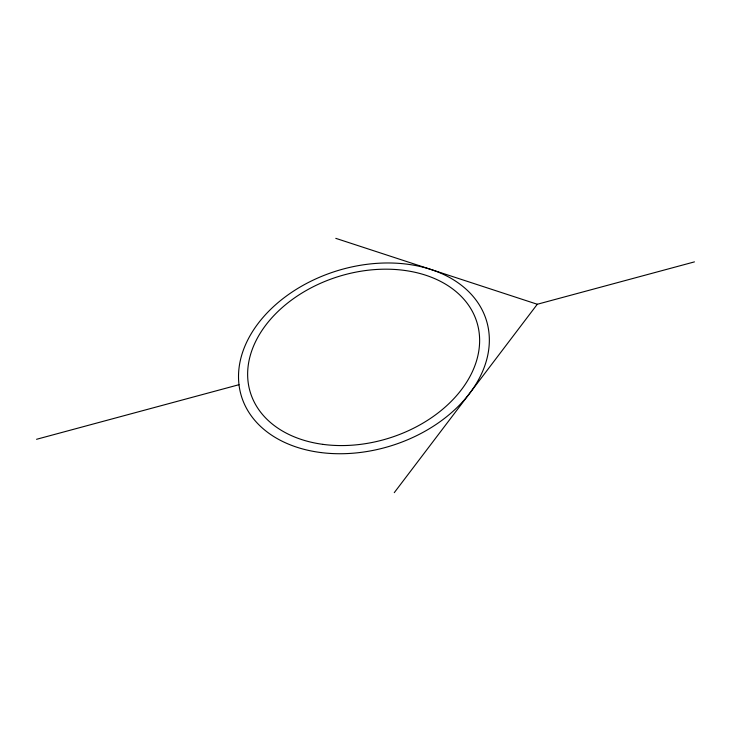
<?xml version="1.0" encoding="UTF-8"?>
<svg xmlns="http://www.w3.org/2000/svg" width="731" height="731" viewBox="0 0 731 731"><rect width="100%" height="100%" fill="white"/><g stroke="black" fill="none" stroke-linecap="round" stroke-linejoin="round"><path stroke-width="1.1" d="M394.265 492.657L537.294 304.26L694.45 261.881M36.55 439.294L239 384.698M335.785 238.343L537.294 304.26M320.589 452.516A128.227 91.576 -17.3 0 0 487.522 324.473A128.227 91.576 -17.3 0 0 283.683 298.074A128.227 91.576 -17.3 0 0 320.589 452.516M322.901 444.357A118.596 84.668 -17.3 0 0 478.056 326.519A118.596 84.668 -17.3 0 0 289.933 301.254A118.596 84.668 -17.3 0 0 322.901 444.357"/></g></svg>
